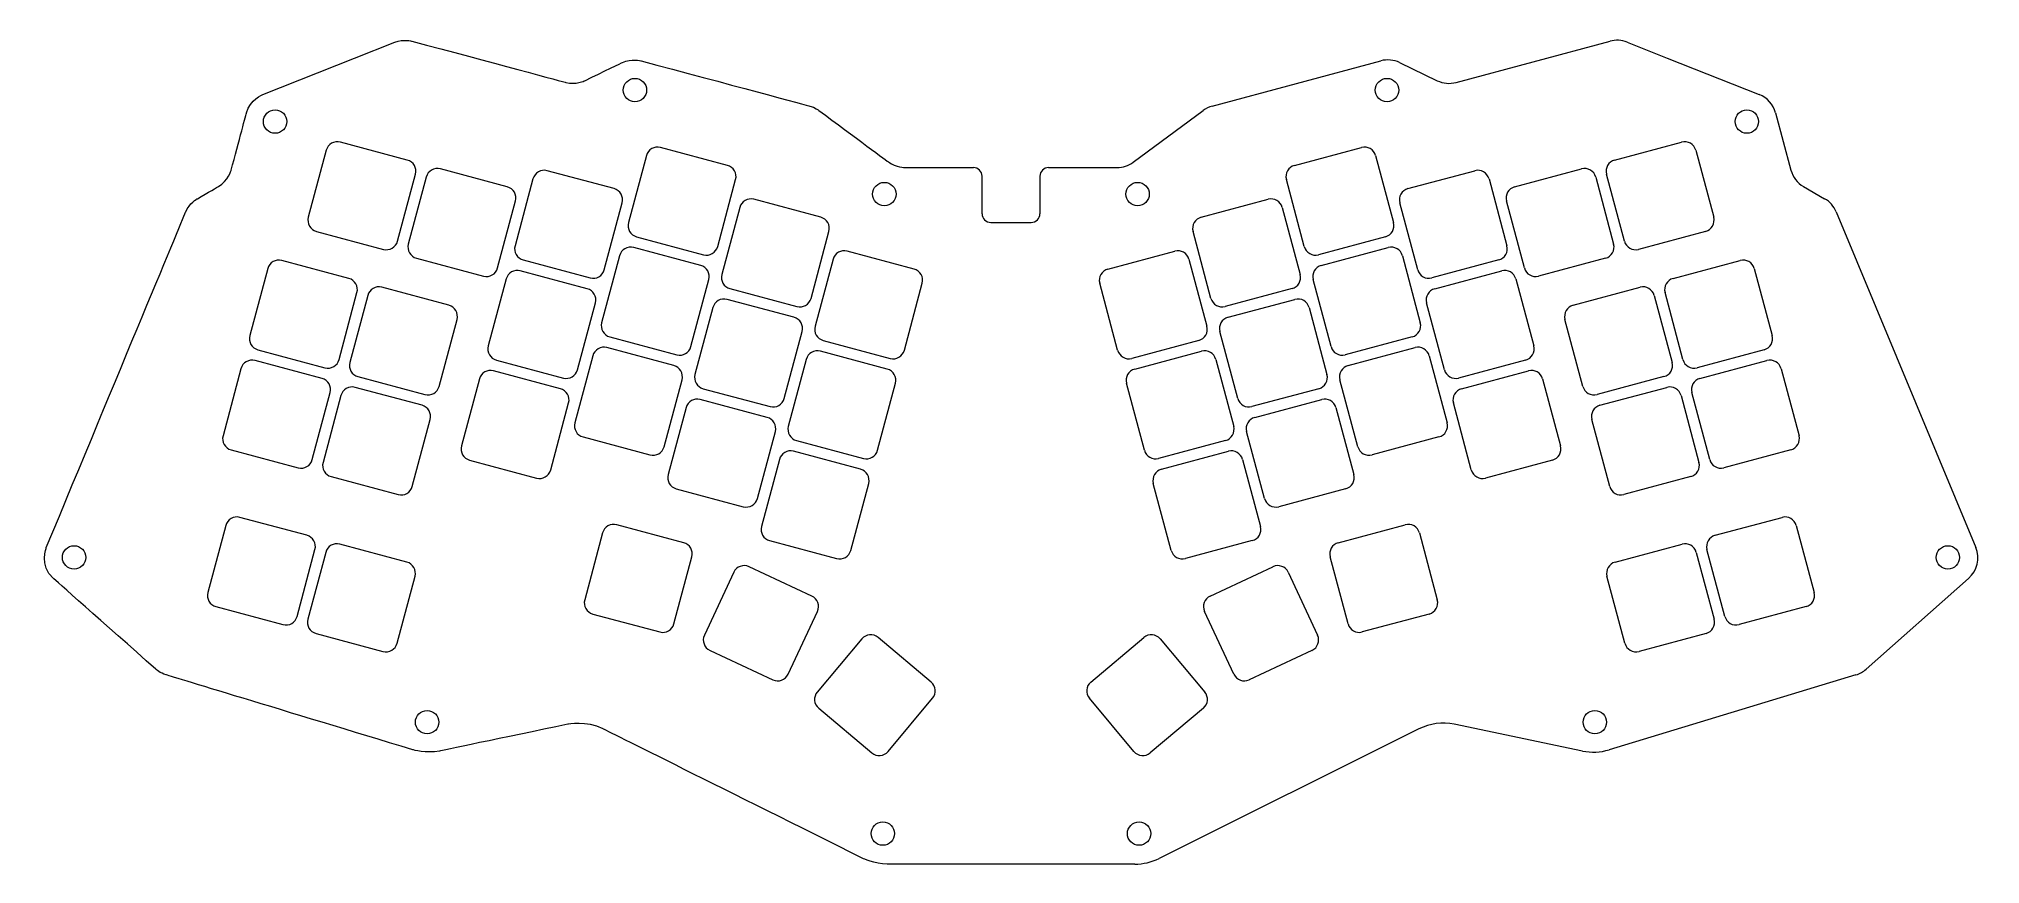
# Model space of a CAD drawing. Header units: millimetres. Extents: x 0 to 357, y 0 to 152.
import ezdxf

# ---------------------------------------------------------------- set-up
doc = ezdxf.new("R2010")
doc.units = ezdxf.units.MM
doc.header["$MEASUREMENT"] = 0
doc.layers.add('레이어 1', color=7, linetype='Continuous', lineweight=0)

msp = doc.modelspace()

# ---------------------------------------------------------------- linework, layer by layer
at = {"layer": '레이어 1', "color": 7, "lineweight": 5, "true_color": 0xffffff}
for centre in [(109.7, 142.34), (248.06, 142.34), (43.49, 136.55), (314.27, 136.55), (155.58, 123.22), (202.18, 123.22), (6.51, 56.42), (351.25, 56.42), (71.46, 26.12), (286.3, 26.12), (155.31, 5.62), (202.45, 5.62)]:
    msp.add_circle(centre, 2.15, dxfattribs=at)
for points in [[(58.13, 148.22), (58.13, 148.22), (65.54, 151.16), (65.54, 151.16)], [(58.13, 148.22), (58.13, 148.22), (65.54, 151.16), (65.54, 151.16)], [(65.54, 151.16), (67.08, 151.77), (68.67, 151.34), (68.67, 151.34)], [(65.54, 151.16), (67.08, 151.77), (68.67, 151.34), (68.67, 151.34)], [(68.67, 151.34), (82.84, 147.54), (97, 143.75), (97, 143.75)], [(68.67, 151.34), (82.84, 147.54), (97, 143.75), (97, 143.75)], [(260.77, 143.75), (260.77, 143.75), (289.09, 151.34), (289.09, 151.34)], [(260.77, 143.75), (260.77, 143.75), (289.09, 151.34), (289.09, 151.34)], [(292.23, 151.16), (291.23, 151.55), (290.13, 151.62), (289.09, 151.34)], [(292.23, 151.16), (291.23, 151.55), (290.13, 151.62), (289.09, 151.34)], [(292.23, 151.16), (292.23, 151.16), (299.63, 148.22), (299.63, 148.22)], [(292.23, 151.16), (292.23, 151.16), (299.63, 148.22), (299.63, 148.22)], [(41.22, 141.52), (41.22, 141.52), (58.13, 148.22), (58.13, 148.22)], [(41.22, 141.52), (41.22, 141.52), (58.13, 148.22), (58.13, 148.22)], [(100.46, 144.07), (103.92, 145.74), (107.38, 147.4), (107.38, 147.4)], [(100.46, 144.07), (103.92, 145.74), (107.38, 147.4), (107.38, 147.4)], [(107.38, 147.4), (109.06, 148.2), (110.85, 147.72), (110.85, 147.72)], [(107.38, 147.4), (109.06, 148.2), (110.85, 147.72), (110.85, 147.72)], [(110.85, 147.72), (126.36, 143.57), (141.88, 139.41), (141.88, 139.41)], [(110.85, 147.72), (126.36, 143.57), (141.88, 139.41), (141.88, 139.41)], [(215.89, 139.41), (215.89, 139.41), (246.92, 147.72), (246.92, 147.72)], [(215.89, 139.41), (215.89, 139.41), (246.92, 147.72), (246.92, 147.72)], [(250.38, 147.4), (249.3, 147.92), (248.08, 148.03), (246.92, 147.72)], [(250.38, 147.4), (249.3, 147.92), (248.08, 148.03), (246.92, 147.72)], [(250.38, 147.4), (250.38, 147.4), (257.31, 144.07), (257.31, 144.07)], [(250.38, 147.4), (250.38, 147.4), (257.31, 144.07), (257.31, 144.07)], [(299.63, 148.22), (299.63, 148.22), (316.55, 141.52), (316.55, 141.52)], [(299.63, 148.22), (299.63, 148.22), (316.55, 141.52), (316.55, 141.52)], [(97, 143.75), (98.79, 143.27), (100.46, 144.07), (100.46, 144.07)], [(97, 143.75), (98.79, 143.27), (100.46, 144.07), (100.46, 144.07)], [(257.31, 144.07), (258.38, 143.55), (259.61, 143.44), (260.77, 143.75)], [(257.31, 144.07), (258.38, 143.55), (259.61, 143.44), (260.77, 143.75)], [(38.23, 138.17), (38.88, 140.59), (41.22, 141.52), (41.22, 141.52)], [(38.23, 138.17), (38.88, 140.59), (41.22, 141.52), (41.22, 141.52)], [(141.88, 139.41), (142.8, 139.16), (143.56, 138.6), (143.56, 138.6)], [(141.88, 139.41), (142.8, 139.16), (143.56, 138.6), (143.56, 138.6)], [(215.89, 139.41), (215.28, 139.25), (214.71, 138.97), (214.21, 138.6)], [(215.89, 139.41), (215.28, 139.25), (214.71, 138.97), (214.21, 138.6)], [(319.54, 138.17), (319.13, 139.69), (318.02, 140.94), (316.55, 141.52)], [(319.54, 138.17), (319.13, 139.69), (318.02, 140.94), (316.55, 141.52)], [(35.41, 127.64), (36.82, 132.9), (38.23, 138.17), (38.23, 138.17)], [(35.41, 127.64), (36.82, 132.9), (38.23, 138.17), (38.23, 138.17)], [(143.56, 138.6), (149.97, 133.84), (156.39, 129.08), (156.39, 129.08)], [(143.56, 138.6), (149.97, 133.84), (156.39, 129.08), (156.39, 129.08)], [(201.38, 129.08), (201.38, 129.08), (214.21, 138.6), (214.21, 138.6)], [(201.38, 129.08), (201.38, 129.08), (214.21, 138.6), (214.21, 138.6)], [(319.54, 138.17), (319.54, 138.17), (322.36, 127.64), (322.36, 127.64)], [(319.54, 138.17), (319.54, 138.17), (322.36, 127.64), (322.36, 127.64)], [(67.82, 129.48), (67.82, 129.48), (55.51, 132.78), (55.51, 132.78)], [(289.94, 129.48), (289.94, 129.48), (302.26, 132.78), (302.26, 132.78)], [(52.9, 131.28), (52.9, 131.28), (49.6, 118.96), (49.6, 118.96)], [(111.8, 130.29), (111.8, 130.29), (108.5, 117.97), (108.5, 117.97)], [(126.72, 128.49), (126.72, 128.49), (114.41, 131.79), (114.41, 131.79)], [(156.39, 129.08), (157.71, 128.1), (159.37, 128.1), (159.37, 128.1)], [(156.39, 129.08), (157.71, 128.1), (159.37, 128.1), (159.37, 128.1)], [(198.4, 128.1), (199.47, 128.1), (200.52, 128.44), (201.38, 129.08)], [(198.4, 128.1), (199.47, 128.1), (200.52, 128.44), (201.38, 129.08)], [(231.04, 128.49), (231.04, 128.49), (243.36, 131.79), (243.36, 131.79)], [(245.96, 130.29), (245.96, 130.29), (249.26, 117.97), (249.26, 117.97)], [(304.86, 131.28), (304.86, 131.28), (308.16, 118.96), (308.16, 118.96)], [(33.07, 124.6), (34.87, 125.64), (35.41, 127.64), (35.41, 127.64)], [(33.07, 124.6), (34.87, 125.64), (35.41, 127.64), (35.41, 127.64)], [(66.02, 114.56), (66.02, 114.56), (69.32, 126.88), (69.32, 126.88)], [(71.3, 126.35), (71.3, 126.35), (68, 114.03), (68, 114.03)], [(86.22, 124.55), (86.22, 124.55), (73.91, 127.85), (73.91, 127.85)], [(90.94, 126.02), (90.94, 126.02), (87.64, 113.7), (87.64, 113.7)], [(105.86, 124.22), (105.86, 124.22), (93.54, 127.52), (93.54, 127.52)], [(124.92, 113.57), (124.92, 113.57), (128.22, 125.89), (128.22, 125.89)], [(159.37, 128.1), (159.37, 128.1), (171.96, 128.1), (171.96, 128.1)], [(173.56, 119.6), (173.56, 119.6), (173.56, 126.5), (173.56, 126.5)], [(184.2, 126.5), (184.2, 126.5), (184.2, 119.6), (184.2, 119.6)], [(185.8, 128.1), (185.8, 128.1), (198.4, 128.1), (198.4, 128.1)], [(232.84, 113.57), (232.84, 113.57), (229.54, 125.89), (229.54, 125.89)], [(251.91, 124.22), (251.91, 124.22), (264.23, 127.52), (264.23, 127.52)], [(266.83, 126.02), (266.83, 126.02), (270.13, 113.7), (270.13, 113.7)], [(271.54, 124.55), (271.54, 124.55), (283.86, 127.85), (283.86, 127.85)], [(286.46, 126.35), (286.46, 126.35), (289.76, 114.03), (289.76, 114.03)], [(291.74, 114.56), (291.74, 114.56), (288.44, 126.88), (288.44, 126.88)], [(322.36, 127.64), (322.7, 126.36), (323.54, 125.26), (324.7, 124.6)], [(322.36, 127.64), (322.7, 126.36), (323.54, 125.26), (324.7, 124.6)], [(27.06, 119.96), (27.71, 121.53), (29.19, 122.37), (29.19, 122.37)], [(27.06, 119.96), (27.71, 121.53), (29.19, 122.37), (29.19, 122.37)], [(29.19, 122.37), (31.13, 123.49), (33.07, 124.6), (33.07, 124.6)], [(29.19, 122.37), (31.13, 123.49), (33.07, 124.6), (33.07, 124.6)], [(84.43, 109.63), (84.43, 109.63), (87.72, 121.95), (87.72, 121.95)], [(104.06, 109.3), (104.06, 109.3), (107.36, 121.62), (107.36, 121.62)], [(143.89, 118.96), (143.89, 118.96), (131.57, 122.26), (131.57, 122.26)], [(213.88, 118.96), (213.88, 118.96), (226.19, 122.26), (226.19, 122.26)], [(253.71, 109.3), (253.71, 109.3), (250.41, 121.62), (250.41, 121.62)], [(273.34, 109.63), (273.34, 109.63), (270.04, 121.95), (270.04, 121.95)], [(324.7, 124.6), (324.7, 124.6), (328.58, 122.37), (328.58, 122.37)], [(324.7, 124.6), (324.7, 124.6), (328.58, 122.37), (328.58, 122.37)], [(330.71, 119.96), (330.28, 120.98), (329.54, 121.82), (328.58, 122.37)], [(330.71, 119.96), (330.28, 120.98), (329.54, 121.82), (328.58, 122.37)], [(1.4, 58.22), (14.23, 89.09), (27.06, 119.96), (27.06, 119.96)], [(1.4, 58.22), (14.23, 89.09), (27.06, 119.96), (27.06, 119.96)], [(49.6, 118.96), (49.3, 117.83), (49.97, 116.66), (51.11, 116.36)], [(108.5, 117.97), (108.2, 116.84), (108.87, 115.67), (110.01, 115.37)], [(128.97, 120.76), (128.97, 120.76), (125.67, 108.44), (125.67, 108.44)], [(175.16, 118), (175.16, 118), (182.6, 118), (182.6, 118)], [(182.6, 118), (183.48, 118), (184.2, 118.71), (184.2, 119.6)], [(228.79, 120.76), (228.79, 120.76), (232.09, 108.44), (232.09, 108.44)], [(247.76, 115.37), (248.89, 115.67), (249.57, 116.84), (249.26, 117.97)], [(306.66, 116.36), (307.79, 116.66), (308.47, 117.83), (308.16, 118.96)], [(330.71, 119.96), (330.71, 119.96), (356.37, 58.22), (356.37, 58.22)], [(330.71, 119.96), (330.71, 119.96), (356.37, 58.22), (356.37, 58.22)], [(51.11, 116.36), (51.11, 116.36), (63.42, 113.06), (63.42, 113.06)], [(110.01, 115.37), (110.01, 115.37), (122.32, 112.07), (122.32, 112.07)], [(142.09, 104.04), (142.09, 104.04), (145.39, 116.36), (145.39, 116.36)], [(215.67, 104.04), (215.67, 104.04), (212.37, 116.36), (212.37, 116.36)], [(247.76, 115.37), (247.76, 115.37), (235.44, 112.07), (235.44, 112.07)], [(306.66, 116.36), (306.66, 116.36), (294.34, 113.06), (294.34, 113.06)], [(57.06, 107.71), (57.06, 107.71), (44.74, 111.01), (44.74, 111.01)], [(68, 114.03), (67.7, 112.9), (68.37, 111.73), (69.51, 111.43)], [(69.51, 111.43), (69.51, 111.43), (81.82, 108.13), (81.82, 108.13)], [(87.64, 113.7), (87.33, 112.57), (88.01, 111.4), (89.14, 111.1)], [(89.14, 111.1), (89.14, 111.1), (101.46, 107.8), (101.46, 107.8)], [(106.87, 111.89), (106.87, 111.89), (103.57, 99.57), (103.57, 99.57)], [(121.79, 110.09), (121.79, 110.09), (109.48, 113.39), (109.48, 113.39)], [(146.14, 111.23), (146.14, 111.23), (142.84, 98.91), (142.84, 98.91)], [(161.06, 109.43), (161.06, 109.43), (148.74, 112.73), (148.74, 112.73)], [(196.71, 109.43), (196.71, 109.43), (209.02, 112.73), (209.02, 112.73)], [(211.63, 111.23), (211.63, 111.23), (214.93, 98.91), (214.93, 98.91)], [(235.97, 110.09), (235.97, 110.09), (248.29, 113.39), (248.29, 113.39)], [(250.89, 111.89), (250.89, 111.89), (254.19, 99.57), (254.19, 99.57)], [(268.63, 111.1), (268.63, 111.1), (256.31, 107.8), (256.31, 107.8)], [(268.63, 111.1), (269.76, 111.4), (270.43, 112.57), (270.13, 113.7)], [(288.26, 111.43), (288.26, 111.43), (275.94, 108.13), (275.94, 108.13)], [(288.26, 111.43), (289.39, 111.73), (290.07, 112.9), (289.76, 114.03)], [(300.71, 107.71), (300.71, 107.71), (313.02, 111.01), (313.02, 111.01)], [(42.14, 109.51), (42.14, 109.51), (38.84, 97.19), (38.84, 97.19)], [(86.01, 107.62), (86.01, 107.62), (82.71, 95.3), (82.71, 95.3)], [(100.93, 105.82), (100.93, 105.82), (88.61, 109.12), (88.61, 109.12)], [(119.99, 95.17), (119.99, 95.17), (123.29, 107.49), (123.29, 107.49)], [(125.67, 108.44), (125.37, 107.31), (126.04, 106.14), (127.17, 105.84)], [(230.59, 105.84), (231.72, 106.14), (232.4, 107.31), (232.09, 108.44)], [(237.77, 95.17), (237.77, 95.17), (234.47, 107.49), (234.47, 107.49)], [(256.84, 105.82), (256.84, 105.82), (269.16, 109.12), (269.16, 109.12)], [(271.76, 107.62), (271.76, 107.62), (275.06, 95.3), (275.06, 95.3)], [(315.63, 109.51), (315.63, 109.51), (318.93, 97.19), (318.93, 97.19)], [(55.26, 92.79), (55.26, 92.79), (58.56, 105.11), (58.56, 105.11)], [(60.54, 104.58), (60.54, 104.58), (57.24, 92.26), (57.24, 92.26)], [(75.46, 102.78), (75.46, 102.78), (63.14, 106.08), (63.14, 106.08)], [(138.96, 100.56), (138.96, 100.56), (126.64, 103.86), (126.64, 103.86)], [(127.17, 105.84), (127.17, 105.84), (139.49, 102.54), (139.49, 102.54)], [(159.26, 94.51), (159.26, 94.51), (162.56, 106.83), (162.56, 106.83)], [(198.5, 94.51), (198.5, 94.51), (195.2, 106.83), (195.2, 106.83)], [(230.59, 105.84), (230.59, 105.84), (218.28, 102.54), (218.28, 102.54)], [(218.81, 100.56), (218.81, 100.56), (231.12, 103.86), (231.12, 103.86)], [(282.31, 102.78), (282.31, 102.78), (294.62, 106.08), (294.62, 106.08)], [(297.23, 104.58), (297.23, 104.58), (300.53, 92.26), (300.53, 92.26)], [(302.51, 92.79), (302.51, 92.79), (299.21, 105.11), (299.21, 105.11)], [(73.66, 87.86), (73.66, 87.86), (76.96, 100.18), (76.96, 100.18)], [(99.13, 90.9), (99.13, 90.9), (102.43, 103.22), (102.43, 103.22)], [(124.04, 102.36), (124.04, 102.36), (120.74, 90.04), (120.74, 90.04)], [(233.72, 102.36), (233.72, 102.36), (237.02, 90.04), (237.02, 90.04)], [(258.64, 90.9), (258.64, 90.9), (255.34, 103.22), (255.34, 103.22)], [(284.1, 87.86), (284.1, 87.86), (280.8, 100.18), (280.8, 100.18)], [(38.84, 97.19), (38.54, 96.06), (39.21, 94.9), (40.34, 94.59)], [(103.57, 99.57), (103.27, 98.44), (103.94, 97.27), (105.08, 96.97)], [(105.08, 96.97), (105.08, 96.97), (117.39, 93.67), (117.39, 93.67)], [(137.16, 85.64), (137.16, 85.64), (140.46, 97.96), (140.46, 97.96)], [(142.84, 98.91), (142.54, 97.78), (143.21, 96.61), (144.34, 96.31)], [(213.42, 96.31), (214.56, 96.61), (215.23, 97.78), (214.93, 98.91)], [(220.6, 85.64), (220.6, 85.64), (217.3, 97.96), (217.3, 97.96)], [(252.69, 96.97), (252.69, 96.97), (240.37, 93.67), (240.37, 93.67)], [(252.69, 96.97), (253.82, 97.27), (254.5, 98.44), (254.19, 99.57)], [(317.42, 94.59), (318.56, 94.9), (319.23, 96.06), (318.93, 97.19)], [(40.34, 94.59), (40.34, 94.59), (52.66, 91.29), (52.66, 91.29)], [(82.71, 95.3), (82.4, 94.17), (83.08, 93), (84.21, 92.7)], [(101.94, 93.49), (101.94, 93.49), (98.64, 81.17), (98.64, 81.17)], [(116.86, 91.69), (116.86, 91.69), (104.55, 94.99), (104.55, 94.99)], [(156.13, 91.03), (156.13, 91.03), (143.81, 94.33), (143.81, 94.33)], [(144.34, 96.31), (144.34, 96.31), (156.66, 93.01), (156.66, 93.01)], [(213.42, 96.31), (213.42, 96.31), (201.11, 93.01), (201.11, 93.01)], [(201.64, 91.03), (201.64, 91.03), (213.95, 94.33), (213.95, 94.33)], [(240.91, 91.69), (240.91, 91.69), (253.22, 94.99), (253.22, 94.99)], [(255.82, 93.49), (255.82, 93.49), (259.12, 81.17), (259.12, 81.17)], [(273.56, 92.7), (274.69, 93), (275.36, 94.17), (275.06, 95.3)], [(317.42, 94.59), (317.42, 94.59), (305.11, 91.29), (305.11, 91.29)], [(37.21, 91.11), (37.21, 91.11), (33.91, 78.79), (33.91, 78.79)], [(52.13, 89.31), (52.13, 89.31), (39.81, 92.61), (39.81, 92.61)], [(57.24, 92.26), (56.94, 91.13), (57.61, 89.96), (58.74, 89.66)], [(58.74, 89.66), (58.74, 89.66), (71.06, 86.36), (71.06, 86.36)], [(95.99, 87.42), (95.99, 87.42), (83.68, 90.72), (83.68, 90.72)], [(84.21, 92.7), (84.21, 92.7), (96.53, 89.4), (96.53, 89.4)], [(120.74, 90.04), (120.44, 88.91), (121.11, 87.74), (122.24, 87.44)], [(141.21, 92.82), (141.21, 92.82), (137.91, 80.51), (137.91, 80.51)], [(216.56, 92.82), (216.56, 92.82), (219.86, 80.51), (219.86, 80.51)], [(235.52, 87.44), (236.66, 87.74), (237.33, 88.91), (237.02, 90.04)], [(273.56, 92.7), (273.56, 92.7), (261.24, 89.4), (261.24, 89.4)], [(261.77, 87.42), (261.77, 87.42), (274.09, 90.72), (274.09, 90.72)], [(299.02, 89.66), (299.02, 89.66), (286.71, 86.36), (286.71, 86.36)], [(299.02, 89.66), (300.16, 89.96), (300.83, 91.13), (300.53, 92.26)], [(305.64, 89.31), (305.64, 89.31), (317.95, 92.61), (317.95, 92.61)], [(320.56, 91.11), (320.56, 91.11), (323.86, 78.79), (323.86, 78.79)], [(50.33, 74.39), (50.33, 74.39), (53.63, 86.71), (53.63, 86.71)], [(55.61, 86.18), (55.61, 86.18), (52.31, 73.86), (52.31, 73.86)], [(70.53, 84.38), (70.53, 84.38), (58.21, 87.68), (58.21, 87.68)], [(81.08, 89.22), (81.08, 89.22), (77.78, 76.9), (77.78, 76.9)], [(115.06, 76.77), (115.06, 76.77), (118.36, 89.09), (118.36, 89.09)], [(122.24, 87.44), (122.24, 87.44), (134.56, 84.14), (134.56, 84.14)], [(154.33, 76.11), (154.33, 76.11), (157.63, 88.43), (157.63, 88.43)], [(203.44, 76.11), (203.44, 76.11), (200.14, 88.43), (200.14, 88.43)], [(235.52, 87.44), (235.52, 87.44), (223.21, 84.14), (223.21, 84.14)], [(242.7, 76.77), (242.7, 76.77), (239.4, 89.09), (239.4, 89.09)], [(276.69, 89.22), (276.69, 89.22), (279.99, 76.9), (279.99, 76.9)], [(287.24, 84.38), (287.24, 84.38), (299.55, 87.68), (299.55, 87.68)], [(302.16, 86.18), (302.16, 86.18), (305.46, 73.86), (305.46, 73.86)], [(307.44, 74.39), (307.44, 74.39), (304.14, 86.71), (304.14, 86.71)], [(94.2, 72.5), (94.2, 72.5), (97.5, 84.82), (97.5, 84.82)], [(119.11, 83.95), (119.11, 83.95), (115.81, 71.64), (115.81, 71.64)], [(134.03, 82.16), (134.03, 82.16), (121.71, 85.46), (121.71, 85.46)], [(223.74, 82.16), (223.74, 82.16), (236.05, 85.46), (236.05, 85.46)], [(238.65, 83.95), (238.65, 83.95), (241.95, 71.64), (241.95, 71.64)], [(263.57, 72.5), (263.57, 72.5), (260.27, 84.82), (260.27, 84.82)], [(33.91, 78.79), (33.61, 77.66), (34.28, 76.49), (35.41, 76.19)], [(68.73, 69.46), (68.73, 69.46), (72.03, 81.78), (72.03, 81.78)], [(98.64, 81.17), (98.34, 80.04), (99.01, 78.87), (100.15, 78.57)], [(132.23, 67.24), (132.23, 67.24), (135.53, 79.55), (135.53, 79.55)], [(137.91, 80.51), (137.61, 79.38), (138.28, 78.21), (139.41, 77.91)], [(218.35, 77.91), (219.49, 78.21), (220.16, 79.38), (219.86, 80.51)], [(225.53, 67.24), (225.53, 67.24), (222.23, 79.55), (222.23, 79.55)], [(257.62, 78.57), (258.75, 78.87), (259.43, 80.04), (259.12, 81.17)], [(289.03, 69.46), (289.03, 69.46), (285.73, 81.78), (285.73, 81.78)], [(322.35, 76.19), (323.49, 76.49), (324.16, 77.66), (323.86, 78.79)], [(35.41, 76.19), (35.41, 76.19), (47.73, 72.89), (47.73, 72.89)], [(77.78, 76.9), (77.47, 75.77), (78.15, 74.6), (79.28, 74.3)], [(100.15, 78.57), (100.15, 78.57), (112.46, 75.27), (112.46, 75.27)], [(151.2, 72.63), (151.2, 72.63), (138.88, 75.93), (138.88, 75.93)], [(139.41, 77.91), (139.41, 77.91), (151.73, 74.61), (151.73, 74.61)], [(218.35, 77.91), (218.35, 77.91), (206.04, 74.61), (206.04, 74.61)], [(206.57, 72.63), (206.57, 72.63), (218.88, 75.93), (218.88, 75.93)], [(257.62, 78.57), (257.62, 78.57), (245.31, 75.27), (245.31, 75.27)], [(278.49, 74.3), (279.62, 74.6), (280.29, 75.77), (279.99, 76.9)], [(322.35, 76.19), (322.35, 76.19), (310.04, 72.89), (310.04, 72.89)], [(52.31, 73.86), (52.01, 72.73), (52.68, 71.56), (53.81, 71.26)], [(79.28, 74.3), (79.28, 74.3), (91.59, 71), (91.59, 71)], [(115.81, 71.64), (115.51, 70.51), (116.18, 69.34), (117.31, 69.04)], [(136.28, 74.42), (136.28, 74.42), (132.98, 62.11), (132.98, 62.11)], [(221.49, 74.42), (221.49, 74.42), (224.79, 62.11), (224.79, 62.11)], [(240.45, 69.04), (241.59, 69.34), (242.26, 70.51), (241.95, 71.64)], [(278.49, 74.3), (278.49, 74.3), (266.17, 71), (266.17, 71)], [(303.95, 71.26), (305.09, 71.56), (305.76, 72.73), (305.46, 73.86)], [(53.81, 71.26), (53.81, 71.26), (66.13, 67.96), (66.13, 67.96)], [(117.31, 69.04), (117.31, 69.04), (129.63, 65.74), (129.63, 65.74)], [(149.4, 57.71), (149.4, 57.71), (152.7, 70.02), (152.7, 70.02)], [(208.37, 57.71), (208.37, 57.71), (205.07, 70.02), (205.07, 70.02)], [(240.45, 69.04), (240.45, 69.04), (228.14, 65.74), (228.14, 65.74)], [(303.95, 71.26), (303.95, 71.26), (291.64, 67.96), (291.64, 67.96)], [(34.41, 62.27), (34.41, 62.27), (31.11, 49.96), (31.11, 49.96)], [(49.33, 60.48), (49.33, 60.48), (37.02, 63.78), (37.02, 63.78)], [(103.75, 60.92), (103.75, 60.92), (100.45, 48.6), (100.45, 48.6)], [(118.67, 59.12), (118.67, 59.12), (106.35, 62.42), (106.35, 62.42)], [(132.98, 62.11), (132.68, 60.97), (133.35, 59.81), (134.48, 59.51)], [(223.28, 59.51), (224.42, 59.81), (225.09, 60.97), (224.79, 62.11)], [(239.1, 59.12), (239.1, 59.12), (251.42, 62.42), (251.42, 62.42)], [(254.02, 60.92), (254.02, 60.92), (257.32, 48.6), (257.32, 48.6)], [(308.43, 60.48), (308.43, 60.48), (320.75, 63.78), (320.75, 63.78)], [(323.35, 62.27), (323.35, 62.27), (326.65, 49.96), (326.65, 49.96)], [(2.7, 52.55), (0.02, 54.92), (1.4, 58.22), (1.4, 58.22)], [(2.7, 52.55), (0.02, 54.92), (1.4, 58.22), (1.4, 58.22)], [(47.53, 45.56), (47.53, 45.56), (50.83, 57.87), (50.83, 57.87)], [(52.81, 57.34), (52.81, 57.34), (49.51, 45.03), (49.51, 45.03)], [(67.73, 55.55), (67.73, 55.55), (55.42, 58.85), (55.42, 58.85)], [(134.48, 59.51), (134.48, 59.51), (146.8, 56.21), (146.8, 56.21)], [(223.28, 59.51), (223.28, 59.51), (210.97, 56.21), (210.97, 56.21)], [(290.03, 55.55), (290.03, 55.55), (302.35, 58.85), (302.35, 58.85)], [(304.95, 57.34), (304.95, 57.34), (308.25, 45.03), (308.25, 45.03)], [(310.23, 45.56), (310.23, 45.56), (306.93, 57.87), (306.93, 57.87)], [(355.07, 52.55), (356.67, 53.97), (357.19, 56.25), (356.37, 58.22)], [(355.07, 52.55), (356.67, 53.97), (357.19, 56.25), (356.37, 58.22)], [(116.87, 44.2), (116.87, 44.2), (120.17, 56.52), (120.17, 56.52)], [(127.87, 53.67), (127.87, 53.67), (122.48, 42.11), (122.48, 42.11)], [(142.25, 49.31), (142.25, 49.31), (130.69, 54.7), (130.69, 54.7)], [(215.52, 49.31), (215.52, 49.31), (227.08, 54.7), (227.08, 54.7)], [(229.9, 53.67), (229.9, 53.67), (235.29, 42.11), (235.29, 42.11)], [(240.9, 44.2), (240.9, 44.2), (237.6, 56.52), (237.6, 56.52)], [(21.56, 35.85), (12.13, 44.2), (2.7, 52.55), (2.7, 52.55)], [(21.56, 35.85), (12.13, 44.2), (2.7, 52.55), (2.7, 52.55)], [(65.94, 40.63), (65.94, 40.63), (69.24, 52.94), (69.24, 52.94)], [(291.83, 40.63), (291.83, 40.63), (288.53, 52.94), (288.53, 52.94)], [(355.07, 52.55), (355.07, 52.55), (336.2, 35.85), (336.2, 35.85)], [(355.07, 52.55), (355.07, 52.55), (336.2, 35.85), (336.2, 35.85)], [(31.11, 49.96), (30.81, 48.83), (31.48, 47.66), (32.62, 47.36)], [(32.62, 47.36), (32.62, 47.36), (44.93, 44.06), (44.93, 44.06)], [(100.45, 48.6), (100.14, 47.47), (100.82, 46.3), (101.95, 46)], [(137.88, 34.93), (137.88, 34.93), (143.27, 46.48), (143.27, 46.48)], [(219.88, 34.93), (219.88, 34.93), (214.49, 46.48), (214.49, 46.48)], [(255.82, 46), (256.95, 46.3), (257.62, 47.47), (257.32, 48.6)], [(325.15, 47.36), (325.15, 47.36), (312.83, 44.06), (312.83, 44.06)], [(325.15, 47.36), (326.28, 47.66), (326.96, 48.83), (326.65, 49.96)], [(49.51, 45.03), (49.21, 43.9), (49.88, 42.73), (51.02, 42.43)], [(101.95, 46), (101.95, 46), (114.27, 42.7), (114.27, 42.7)], [(255.82, 46), (255.82, 46), (243.5, 42.7), (243.5, 42.7)], [(306.75, 42.43), (307.88, 42.73), (308.55, 43.9), (308.25, 45.03)], [(51.02, 42.43), (51.02, 42.43), (63.33, 39.13), (63.33, 39.13)], [(122.48, 42.11), (121.98, 41.05), (122.44, 39.79), (123.51, 39.29)], [(123.51, 39.29), (123.51, 39.29), (135.06, 33.9), (135.06, 33.9)], [(151.43, 41.43), (151.43, 41.43), (143.24, 31.66), (143.24, 31.66)], [(164.19, 33.5), (164.19, 33.5), (154.43, 41.69), (154.43, 41.69)], [(193.57, 33.5), (193.57, 33.5), (203.34, 41.69), (203.34, 41.69)], [(206.33, 41.43), (206.33, 41.43), (214.53, 31.66), (214.53, 31.66)], [(234.26, 39.29), (234.26, 39.29), (222.71, 33.9), (222.71, 33.9)], [(234.26, 39.29), (235.32, 39.79), (235.78, 41.05), (235.29, 42.11)], [(306.75, 42.43), (306.75, 42.43), (294.43, 39.13), (294.43, 39.13)], [(23.43, 34.81), (22.38, 35.12), (21.56, 35.85), (21.56, 35.85)], [(23.43, 34.81), (22.38, 35.12), (21.56, 35.85), (21.56, 35.85)], [(334.34, 34.81), (335.03, 35.01), (335.67, 35.37), (336.2, 35.85)], [(334.34, 34.81), (335.03, 35.01), (335.67, 35.37), (336.2, 35.85)], [(68.82, 21.04), (46.12, 27.92), (23.43, 34.81), (23.43, 34.81)], [(68.82, 21.04), (46.12, 27.92), (23.43, 34.81), (23.43, 34.81)], [(164.45, 30.5), (165.21, 31.4), (165.09, 32.74), (164.19, 33.5)], [(193.57, 33.5), (192.67, 32.74), (192.56, 31.4), (193.31, 30.5)], [(334.34, 34.81), (334.34, 34.81), (288.95, 21.04), (288.95, 21.04)], [(334.34, 34.81), (334.34, 34.81), (288.95, 21.04), (288.95, 21.04)], [(143.24, 31.66), (142.48, 30.77), (142.6, 29.42), (143.5, 28.67)], [(143.5, 28.67), (143.5, 28.67), (153.27, 20.47), (153.27, 20.47)], [(156.26, 20.74), (156.26, 20.74), (164.45, 30.5), (164.45, 30.5)], [(201.51, 20.74), (201.51, 20.74), (193.31, 30.5), (193.31, 30.5)], [(214.27, 28.67), (214.27, 28.67), (204.5, 20.47), (204.5, 20.47)], [(214.27, 28.67), (215.17, 29.42), (215.28, 30.77), (214.53, 31.66)], [(97.34, 25.72), (85.55, 23.27), (73.76, 20.81), (73.76, 20.81)], [(97.34, 25.72), (85.55, 23.27), (73.76, 20.81), (73.76, 20.81)], [(103.84, 24.88), (100.74, 26.42), (97.34, 25.72), (97.34, 25.72)], [(103.84, 24.88), (100.74, 26.42), (97.34, 25.72), (97.34, 25.72)], [(260.42, 25.72), (258.23, 26.17), (255.94, 25.88), (253.93, 24.88)], [(260.42, 25.72), (258.23, 26.17), (255.94, 25.88), (253.93, 24.88)], [(284.01, 20.81), (284.01, 20.81), (260.42, 25.72), (260.42, 25.72)], [(284.01, 20.81), (284.01, 20.81), (260.42, 25.72), (260.42, 25.72)], [(151.65, 1.06), (127.74, 12.97), (103.84, 24.88), (103.84, 24.88)], [(151.65, 1.06), (127.74, 12.97), (103.84, 24.88), (103.84, 24.88)], [(253.93, 24.88), (253.93, 24.88), (206.12, 1.06), (206.12, 1.06)], [(253.93, 24.88), (253.93, 24.88), (206.12, 1.06), (206.12, 1.06)], [(73.76, 20.81), (71.26, 20.3), (68.82, 21.04), (68.82, 21.04)], [(73.76, 20.81), (71.26, 20.3), (68.82, 21.04), (68.82, 21.04)], [(284.01, 20.81), (285.65, 20.47), (287.35, 20.55), (288.95, 21.04)], [(284.01, 20.81), (285.65, 20.47), (287.35, 20.55), (288.95, 21.04)], [(156.11, 0.01), (153.75, 0.01), (151.65, 1.06), (151.65, 1.06)], [(156.11, 0.01), (153.75, 0.01), (151.65, 1.06), (151.65, 1.06)], [(178.88, 0.01), (178.88, 0.01), (156.11, 0.01), (156.11, 0.01)], [(178.88, 0.01), (178.88, 0.01), (156.11, 0.01), (156.11, 0.01)], [(201.66, 0.01), (201.66, 0.01), (178.88, 0.01), (178.88, 0.01)], [(201.66, 0.01), (201.66, 0.01), (178.88, 0.01), (178.88, 0.01)], [(201.66, 0.01), (203.21, 0.01), (204.73, 0.37), (206.12, 1.06)], [(201.66, 0.01), (203.21, 0.01), (204.73, 0.37), (206.12, 1.06)]]:
    msp.add_open_spline(points, degree=3, dxfattribs=at)
for points in [[(55.51, 132.78), (54.37, 133.08), (53.21, 132.41), (52.9, 131.28), (52.9, 131.28), (52.9, 131.28), (52.9, 131.28)], [(304.86, 131.28), (304.56, 132.41), (303.39, 133.08), (302.26, 132.78), (302.26, 132.78), (302.26, 132.78), (302.26, 132.78)], [(69.32, 126.88), (69.63, 128.01), (68.96, 129.18), (67.82, 129.48), (67.82, 129.48), (67.82, 129.48), (67.82, 129.48)], [(114.41, 131.79), (113.27, 132.09), (112.11, 131.42), (111.8, 130.29), (111.8, 130.29), (111.8, 130.29), (111.8, 130.29)], [(245.96, 130.29), (245.66, 131.42), (244.49, 132.09), (243.36, 131.79), (243.36, 131.79), (243.36, 131.79), (243.36, 131.79)], [(289.94, 129.48), (288.81, 129.18), (288.14, 128.01), (288.44, 126.88), (288.44, 126.88), (288.44, 126.88), (288.44, 126.88)], [(73.91, 127.85), (72.77, 128.15), (71.61, 127.48), (71.3, 126.35), (71.3, 126.35), (71.3, 126.35), (71.3, 126.35)], [(93.54, 127.52), (92.41, 127.82), (91.24, 127.15), (90.94, 126.02), (90.94, 126.02), (90.94, 126.02), (90.94, 126.02)], [(128.22, 125.89), (128.53, 127.02), (127.86, 128.19), (126.72, 128.49), (126.72, 128.49), (126.72, 128.49), (126.72, 128.49)], [(173.56, 126.5), (173.56, 127.38), (172.85, 128.1), (171.96, 128.1), (171.96, 128.1), (171.96, 128.1), (171.96, 128.1)], [(185.8, 128.1), (184.91, 128.1), (184.2, 127.38), (184.2, 126.5), (184.2, 126.5), (184.2, 126.5), (184.2, 126.5)], [(231.04, 128.49), (229.91, 128.19), (229.24, 127.02), (229.54, 125.89), (229.54, 125.89), (229.54, 125.89), (229.54, 125.89)], [(266.83, 126.02), (266.52, 127.15), (265.36, 127.82), (264.23, 127.52), (264.23, 127.52), (264.23, 127.52), (264.23, 127.52)], [(286.46, 126.35), (286.16, 127.48), (284.99, 128.15), (283.86, 127.85), (283.86, 127.85), (283.86, 127.85), (283.86, 127.85)], [(87.72, 121.95), (88.03, 123.08), (87.36, 124.25), (86.22, 124.55), (86.22, 124.55), (86.22, 124.55), (86.22, 124.55)], [(107.36, 121.62), (107.66, 122.75), (106.99, 123.92), (105.86, 124.22), (105.86, 124.22), (105.86, 124.22), (105.86, 124.22)], [(131.57, 122.26), (130.44, 122.56), (129.28, 121.89), (128.97, 120.76), (128.97, 120.76), (128.97, 120.76), (128.97, 120.76)], [(228.79, 120.76), (228.49, 121.89), (227.33, 122.56), (226.19, 122.26), (226.19, 122.26), (226.19, 122.26), (226.19, 122.26)], [(251.91, 124.22), (250.78, 123.92), (250.1, 122.75), (250.41, 121.62), (250.41, 121.62), (250.41, 121.62), (250.41, 121.62)], [(271.54, 124.55), (270.41, 124.25), (269.74, 123.08), (270.04, 121.95), (270.04, 121.95), (270.04, 121.95), (270.04, 121.95)], [(145.39, 116.36), (145.7, 117.49), (145.02, 118.66), (143.89, 118.96), (143.89, 118.96), (143.89, 118.96), (143.89, 118.96)], [(173.56, 119.6), (173.56, 118.71), (174.28, 118), (175.16, 118), (175.16, 118), (175.16, 118), (175.16, 118)], [(213.88, 118.96), (212.74, 118.66), (212.07, 117.49), (212.37, 116.36), (212.37, 116.36), (212.37, 116.36), (212.37, 116.36)], [(63.42, 113.06), (64.56, 112.76), (65.72, 113.43), (66.02, 114.56), (66.02, 114.56), (66.02, 114.56), (66.02, 114.56)], [(291.74, 114.56), (292.05, 113.43), (293.21, 112.76), (294.34, 113.06), (294.34, 113.06), (294.34, 113.06), (294.34, 113.06)], [(44.74, 111.01), (43.61, 111.32), (42.44, 110.64), (42.14, 109.51), (42.14, 109.51), (42.14, 109.51), (42.14, 109.51)], [(109.48, 113.39), (108.34, 113.69), (107.18, 113.02), (106.87, 111.89), (106.87, 111.89), (106.87, 111.89), (106.87, 111.89)], [(122.32, 112.07), (123.46, 111.77), (124.62, 112.44), (124.92, 113.57), (124.92, 113.57), (124.92, 113.57), (124.92, 113.57)], [(148.74, 112.73), (147.61, 113.03), (146.44, 112.36), (146.14, 111.23), (146.14, 111.23), (146.14, 111.23), (146.14, 111.23)], [(211.63, 111.23), (211.32, 112.36), (210.16, 113.03), (209.02, 112.73), (209.02, 112.73), (209.02, 112.73), (209.02, 112.73)], [(232.84, 113.57), (233.15, 112.44), (234.31, 111.77), (235.44, 112.07), (235.44, 112.07), (235.44, 112.07), (235.44, 112.07)], [(250.89, 111.89), (250.59, 113.02), (249.42, 113.69), (248.29, 113.39), (248.29, 113.39), (248.29, 113.39), (248.29, 113.39)], [(315.63, 109.51), (315.32, 110.64), (314.16, 111.32), (313.02, 111.01), (313.02, 111.01), (313.02, 111.01), (313.02, 111.01)], [(58.56, 105.11), (58.86, 106.24), (58.19, 107.41), (57.06, 107.71), (57.06, 107.71), (57.06, 107.71), (57.06, 107.71)], [(81.82, 108.13), (82.96, 107.83), (84.12, 108.5), (84.43, 109.63), (84.43, 109.63), (84.43, 109.63), (84.43, 109.63)], [(88.61, 109.12), (87.48, 109.42), (86.31, 108.75), (86.01, 107.62), (86.01, 107.62), (86.01, 107.62), (86.01, 107.62)], [(101.46, 107.8), (102.59, 107.5), (103.75, 108.17), (104.06, 109.3), (104.06, 109.3), (104.06, 109.3), (104.06, 109.3)], [(123.29, 107.49), (123.6, 108.62), (122.93, 109.79), (121.79, 110.09), (121.79, 110.09), (121.79, 110.09), (121.79, 110.09)], [(162.56, 106.83), (162.86, 107.96), (162.19, 109.12), (161.06, 109.43), (161.06, 109.43), (161.06, 109.43), (161.06, 109.43)], [(196.71, 109.43), (195.57, 109.12), (194.9, 107.96), (195.2, 106.83), (195.2, 106.83), (195.2, 106.83), (195.2, 106.83)], [(235.97, 110.09), (234.84, 109.79), (234.17, 108.62), (234.47, 107.49), (234.47, 107.49), (234.47, 107.49), (234.47, 107.49)], [(253.71, 109.3), (254.01, 108.17), (255.18, 107.5), (256.31, 107.8), (256.31, 107.8), (256.31, 107.8), (256.31, 107.8)], [(271.76, 107.62), (271.46, 108.75), (270.29, 109.42), (269.16, 109.12), (269.16, 109.12), (269.16, 109.12), (269.16, 109.12)], [(273.34, 109.63), (273.64, 108.5), (274.81, 107.83), (275.94, 108.13), (275.94, 108.13), (275.94, 108.13), (275.94, 108.13)], [(300.71, 107.71), (299.57, 107.41), (298.9, 106.24), (299.21, 105.11), (299.21, 105.11), (299.21, 105.11), (299.21, 105.11)], [(63.14, 106.08), (62.01, 106.39), (60.84, 105.71), (60.54, 104.58), (60.54, 104.58), (60.54, 104.58), (60.54, 104.58)], [(102.43, 103.22), (102.73, 104.35), (102.06, 105.52), (100.93, 105.82), (100.93, 105.82), (100.93, 105.82), (100.93, 105.82)], [(126.64, 103.86), (125.51, 104.16), (124.35, 103.49), (124.04, 102.36), (124.04, 102.36), (124.04, 102.36), (124.04, 102.36)], [(139.49, 102.54), (140.62, 102.23), (141.79, 102.91), (142.09, 104.04), (142.09, 104.04), (142.09, 104.04), (142.09, 104.04)], [(215.67, 104.04), (215.98, 102.91), (217.14, 102.23), (218.28, 102.54), (218.28, 102.54), (218.28, 102.54), (218.28, 102.54)], [(233.72, 102.36), (233.42, 103.49), (232.26, 104.16), (231.12, 103.86), (231.12, 103.86), (231.12, 103.86), (231.12, 103.86)], [(256.84, 105.82), (255.71, 105.52), (255.03, 104.35), (255.34, 103.22), (255.34, 103.22), (255.34, 103.22), (255.34, 103.22)], [(297.23, 104.58), (296.92, 105.71), (295.76, 106.39), (294.62, 106.08), (294.62, 106.08), (294.62, 106.08), (294.62, 106.08)], [(76.96, 100.18), (77.27, 101.31), (76.59, 102.48), (75.46, 102.78), (75.46, 102.78), (75.46, 102.78), (75.46, 102.78)], [(140.46, 97.96), (140.77, 99.09), (140.09, 100.25), (138.96, 100.56), (138.96, 100.56), (138.96, 100.56), (138.96, 100.56)], [(218.81, 100.56), (217.67, 100.25), (217, 99.09), (217.3, 97.96), (217.3, 97.96), (217.3, 97.96), (217.3, 97.96)], [(282.31, 102.78), (281.17, 102.48), (280.5, 101.31), (280.8, 100.18), (280.8, 100.18), (280.8, 100.18), (280.8, 100.18)], [(39.81, 92.61), (38.68, 92.92), (37.51, 92.24), (37.21, 91.11), (37.21, 91.11), (37.21, 91.11), (37.21, 91.11)], [(104.55, 94.99), (103.41, 95.29), (102.25, 94.62), (101.94, 93.49), (101.94, 93.49), (101.94, 93.49), (101.94, 93.49)], [(117.39, 93.67), (118.53, 93.36), (119.69, 94.04), (119.99, 95.17), (119.99, 95.17), (119.99, 95.17), (119.99, 95.17)], [(143.81, 94.33), (142.68, 94.63), (141.51, 93.96), (141.21, 92.82), (141.21, 92.82), (141.21, 92.82), (141.21, 92.82)], [(156.66, 93.01), (157.79, 92.7), (158.96, 93.38), (159.26, 94.51), (159.26, 94.51), (159.26, 94.51), (159.26, 94.51)], [(198.5, 94.51), (198.81, 93.38), (199.97, 92.7), (201.11, 93.01), (201.11, 93.01), (201.11, 93.01), (201.11, 93.01)], [(216.56, 92.82), (216.25, 93.96), (215.09, 94.63), (213.95, 94.33), (213.95, 94.33), (213.95, 94.33), (213.95, 94.33)], [(237.77, 95.17), (238.08, 94.04), (239.24, 93.36), (240.37, 93.67), (240.37, 93.67), (240.37, 93.67), (240.37, 93.67)], [(255.82, 93.49), (255.52, 94.62), (254.35, 95.29), (253.22, 94.99), (253.22, 94.99), (253.22, 94.99), (253.22, 94.99)], [(320.56, 91.11), (320.25, 92.24), (319.09, 92.92), (317.95, 92.61), (317.95, 92.61), (317.95, 92.61), (317.95, 92.61)], [(53.63, 86.71), (53.93, 87.84), (53.26, 89.01), (52.13, 89.31), (52.13, 89.31), (52.13, 89.31), (52.13, 89.31)], [(52.66, 91.29), (53.79, 90.99), (54.96, 91.66), (55.26, 92.79), (55.26, 92.79), (55.26, 92.79), (55.26, 92.79)], [(83.68, 90.72), (82.55, 91.02), (81.38, 90.35), (81.08, 89.22), (81.08, 89.22), (81.08, 89.22), (81.08, 89.22)], [(96.53, 89.4), (97.66, 89.09), (98.82, 89.77), (99.13, 90.9), (99.13, 90.9), (99.13, 90.9), (99.13, 90.9)], [(118.36, 89.09), (118.67, 90.22), (117.99, 91.38), (116.86, 91.69), (116.86, 91.69), (116.86, 91.69), (116.86, 91.69)], [(157.63, 88.43), (157.93, 89.56), (157.26, 90.72), (156.13, 91.03), (156.13, 91.03), (156.13, 91.03), (156.13, 91.03)], [(201.64, 91.03), (200.5, 90.72), (199.83, 89.56), (200.14, 88.43), (200.14, 88.43), (200.14, 88.43), (200.14, 88.43)], [(240.91, 91.69), (239.77, 91.38), (239.1, 90.22), (239.4, 89.09), (239.4, 89.09), (239.4, 89.09), (239.4, 89.09)], [(258.64, 90.9), (258.94, 89.77), (260.11, 89.09), (261.24, 89.4), (261.24, 89.4), (261.24, 89.4), (261.24, 89.4)], [(276.69, 89.22), (276.39, 90.35), (275.22, 91.02), (274.09, 90.72), (274.09, 90.72), (274.09, 90.72), (274.09, 90.72)], [(302.51, 92.79), (302.81, 91.66), (303.97, 90.99), (305.11, 91.29), (305.11, 91.29), (305.11, 91.29), (305.11, 91.29)], [(305.64, 89.31), (304.5, 89.01), (303.83, 87.84), (304.14, 86.71), (304.14, 86.71), (304.14, 86.71), (304.14, 86.71)], [(58.21, 87.68), (57.08, 87.98), (55.91, 87.31), (55.61, 86.18), (55.61, 86.18), (55.61, 86.18), (55.61, 86.18)], [(71.06, 86.36), (72.19, 86.06), (73.36, 86.73), (73.66, 87.86), (73.66, 87.86), (73.66, 87.86), (73.66, 87.86)], [(97.5, 84.82), (97.8, 85.95), (97.13, 87.11), (95.99, 87.42), (95.99, 87.42), (95.99, 87.42), (95.99, 87.42)], [(121.71, 85.46), (120.58, 85.76), (119.41, 85.09), (119.11, 83.95), (119.11, 83.95), (119.11, 83.95), (119.11, 83.95)], [(238.65, 83.95), (238.35, 85.09), (237.19, 85.76), (236.05, 85.46), (236.05, 85.46), (236.05, 85.46), (236.05, 85.46)], [(261.77, 87.42), (260.64, 87.11), (259.96, 85.95), (260.27, 84.82), (260.27, 84.82), (260.27, 84.82), (260.27, 84.82)], [(284.1, 87.86), (284.41, 86.73), (285.57, 86.06), (286.71, 86.36), (286.71, 86.36), (286.71, 86.36), (286.71, 86.36)], [(302.16, 86.18), (301.85, 87.31), (300.69, 87.98), (299.55, 87.68), (299.55, 87.68), (299.55, 87.68), (299.55, 87.68)], [(72.03, 81.78), (72.33, 82.91), (71.66, 84.08), (70.53, 84.38), (70.53, 84.38), (70.53, 84.38), (70.53, 84.38)], [(135.53, 79.55), (135.84, 80.69), (135.16, 81.85), (134.03, 82.16), (134.03, 82.16), (134.03, 82.16), (134.03, 82.16)], [(134.56, 84.14), (135.69, 83.83), (136.86, 84.51), (137.16, 85.64), (137.16, 85.64), (137.16, 85.64), (137.16, 85.64)], [(220.6, 85.64), (220.91, 84.51), (222.07, 83.83), (223.21, 84.14), (223.21, 84.14), (223.21, 84.14), (223.21, 84.14)], [(223.74, 82.16), (222.6, 81.85), (221.93, 80.69), (222.23, 79.55), (222.23, 79.55), (222.23, 79.55), (222.23, 79.55)], [(287.24, 84.38), (286.1, 84.08), (285.43, 82.91), (285.73, 81.78), (285.73, 81.78), (285.73, 81.78), (285.73, 81.78)], [(112.46, 75.27), (113.59, 74.96), (114.76, 75.64), (115.06, 76.77), (115.06, 76.77), (115.06, 76.77), (115.06, 76.77)], [(138.88, 75.93), (137.75, 76.23), (136.58, 75.56), (136.28, 74.42), (136.28, 74.42), (136.28, 74.42), (136.28, 74.42)], [(151.73, 74.61), (152.86, 74.3), (154.03, 74.98), (154.33, 76.11), (154.33, 76.11), (154.33, 76.11), (154.33, 76.11)], [(203.44, 76.11), (203.74, 74.98), (204.9, 74.3), (206.04, 74.61), (206.04, 74.61), (206.04, 74.61), (206.04, 74.61)], [(221.49, 74.42), (221.18, 75.56), (220.02, 76.23), (218.88, 75.93), (218.88, 75.93), (218.88, 75.93), (218.88, 75.93)], [(242.7, 76.77), (243.01, 75.64), (244.17, 74.96), (245.31, 75.27), (245.31, 75.27), (245.31, 75.27), (245.31, 75.27)], [(47.73, 72.89), (48.86, 72.59), (50.03, 73.26), (50.33, 74.39), (50.33, 74.39), (50.33, 74.39), (50.33, 74.39)], [(91.59, 71), (92.73, 70.69), (93.89, 71.37), (94.2, 72.5), (94.2, 72.5), (94.2, 72.5), (94.2, 72.5)], [(152.7, 70.02), (153, 71.16), (152.33, 72.32), (151.2, 72.63), (151.2, 72.63), (151.2, 72.63), (151.2, 72.63)], [(206.57, 72.63), (205.43, 72.32), (204.76, 71.16), (205.07, 70.02), (205.07, 70.02), (205.07, 70.02), (205.07, 70.02)], [(263.57, 72.5), (263.87, 71.37), (265.04, 70.69), (266.17, 71), (266.17, 71), (266.17, 71), (266.17, 71)], [(307.44, 74.39), (307.74, 73.26), (308.9, 72.59), (310.04, 72.89), (310.04, 72.89), (310.04, 72.89), (310.04, 72.89)], [(66.13, 67.96), (67.26, 67.66), (68.43, 68.33), (68.73, 69.46), (68.73, 69.46), (68.73, 69.46), (68.73, 69.46)], [(289.03, 69.46), (289.34, 68.33), (290.5, 67.66), (291.64, 67.96), (291.64, 67.96), (291.64, 67.96), (291.64, 67.96)], [(129.63, 65.74), (130.76, 65.43), (131.93, 66.11), (132.23, 67.24), (132.23, 67.24), (132.23, 67.24), (132.23, 67.24)], [(225.53, 67.24), (225.84, 66.11), (227, 65.43), (228.14, 65.74), (228.14, 65.74), (228.14, 65.74), (228.14, 65.74)], [(37.02, 63.78), (35.88, 64.08), (34.72, 63.41), (34.41, 62.27), (34.41, 62.27), (34.41, 62.27), (34.41, 62.27)], [(106.35, 62.42), (105.22, 62.73), (104.05, 62.05), (103.75, 60.92), (103.75, 60.92), (103.75, 60.92), (103.75, 60.92)], [(254.02, 60.92), (253.71, 62.05), (252.55, 62.73), (251.42, 62.42), (251.42, 62.42), (251.42, 62.42), (251.42, 62.42)], [(323.35, 62.27), (323.05, 63.41), (321.88, 64.08), (320.75, 63.78), (320.75, 63.78), (320.75, 63.78), (320.75, 63.78)], [(50.83, 57.87), (51.14, 59.01), (50.47, 60.17), (49.33, 60.48), (49.33, 60.48), (49.33, 60.48), (49.33, 60.48)], [(55.42, 58.85), (54.28, 59.15), (53.12, 58.48), (52.81, 57.34), (52.81, 57.34), (52.81, 57.34), (52.81, 57.34)], [(120.17, 56.52), (120.47, 57.65), (119.8, 58.82), (118.67, 59.12), (118.67, 59.12), (118.67, 59.12), (118.67, 59.12)], [(146.8, 56.21), (147.93, 55.9), (149.1, 56.57), (149.4, 57.71), (149.4, 57.71), (149.4, 57.71), (149.4, 57.71)], [(208.37, 57.71), (208.67, 56.57), (209.83, 55.9), (210.97, 56.21), (210.97, 56.21), (210.97, 56.21), (210.97, 56.21)], [(239.1, 59.12), (237.97, 58.82), (237.29, 57.65), (237.6, 56.52), (237.6, 56.52), (237.6, 56.52), (237.6, 56.52)], [(304.95, 57.34), (304.65, 58.48), (303.48, 59.15), (302.35, 58.85), (302.35, 58.85), (302.35, 58.85), (302.35, 58.85)], [(308.43, 60.48), (307.3, 60.17), (306.63, 59.01), (306.93, 57.87), (306.93, 57.87), (306.93, 57.87), (306.93, 57.87)], [(69.24, 52.94), (69.54, 54.08), (68.87, 55.24), (67.73, 55.55), (67.73, 55.55), (67.73, 55.55), (67.73, 55.55)], [(130.69, 54.7), (129.63, 55.19), (128.36, 54.73), (127.87, 53.67), (127.87, 53.67), (127.87, 53.67), (127.87, 53.67)], [(229.9, 53.67), (229.4, 54.73), (228.14, 55.19), (227.08, 54.7), (227.08, 54.7), (227.08, 54.7), (227.08, 54.7)], [(290.03, 55.55), (288.9, 55.24), (288.23, 54.08), (288.53, 52.94), (288.53, 52.94), (288.53, 52.94), (288.53, 52.94)], [(143.27, 46.48), (143.77, 47.55), (143.31, 48.81), (142.25, 49.31), (142.25, 49.31), (142.25, 49.31), (142.25, 49.31)], [(215.52, 49.31), (214.46, 48.81), (214, 47.55), (214.49, 46.48), (214.49, 46.48), (214.49, 46.48), (214.49, 46.48)], [(44.93, 44.06), (46.07, 43.75), (47.23, 44.43), (47.53, 45.56), (47.53, 45.56), (47.53, 45.56), (47.53, 45.56)], [(114.27, 42.7), (115.4, 42.4), (116.56, 43.07), (116.87, 44.2), (116.87, 44.2), (116.87, 44.2), (116.87, 44.2)], [(240.9, 44.2), (241.2, 43.07), (242.37, 42.4), (243.5, 42.7), (243.5, 42.7), (243.5, 42.7), (243.5, 42.7)], [(310.23, 45.56), (310.54, 44.43), (311.7, 43.75), (312.83, 44.06), (312.83, 44.06), (312.83, 44.06), (312.83, 44.06)], [(63.33, 39.13), (64.47, 38.82), (65.63, 39.5), (65.94, 40.63), (65.94, 40.63), (65.94, 40.63), (65.94, 40.63)], [(154.43, 41.69), (153.53, 42.45), (152.19, 42.33), (151.43, 41.43), (151.43, 41.43), (151.43, 41.43), (151.43, 41.43)], [(206.33, 41.43), (205.58, 42.33), (204.24, 42.45), (203.34, 41.69), (203.34, 41.69), (203.34, 41.69), (203.34, 41.69)], [(291.83, 40.63), (292.13, 39.5), (293.3, 38.82), (294.43, 39.13), (294.43, 39.13), (294.43, 39.13), (294.43, 39.13)], [(135.06, 33.9), (136.12, 33.41), (137.39, 33.87), (137.88, 34.93), (137.88, 34.93), (137.88, 34.93), (137.88, 34.93)], [(219.88, 34.93), (220.38, 33.87), (221.64, 33.41), (222.71, 33.9), (222.71, 33.9), (222.71, 33.9), (222.71, 33.9)], [(153.27, 20.47), (154.16, 19.72), (155.5, 19.84), (156.26, 20.74), (156.26, 20.74), (156.26, 20.74), (156.26, 20.74)], [(201.51, 20.74), (202.26, 19.84), (203.6, 19.72), (204.5, 20.47), (204.5, 20.47), (204.5, 20.47), (204.5, 20.47)]]:
    msp.add_open_spline(points, degree=3, knots=[0, 0, 0, 0, 1, 1, 1, 2, 2, 2, 2], dxfattribs=at)

doc.saveas('drawing.dxf')
